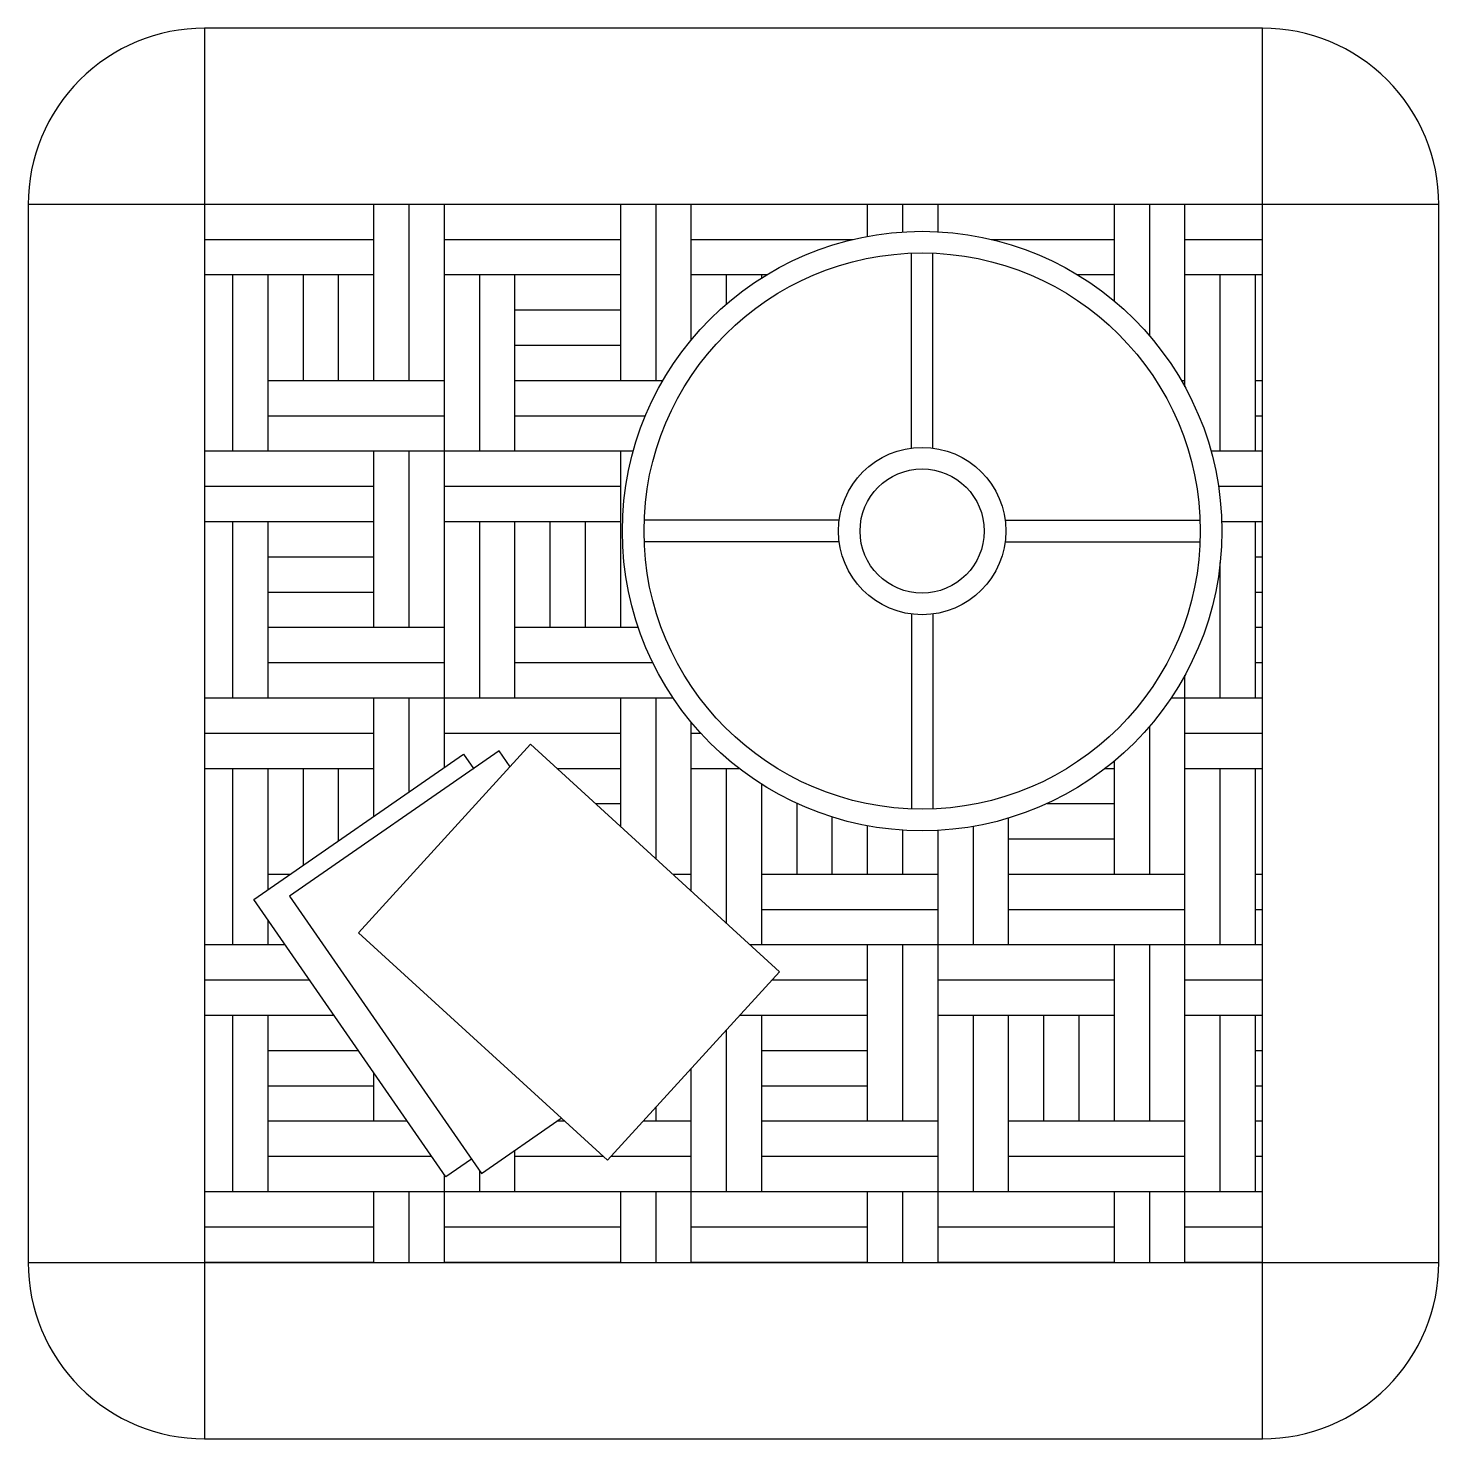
# Model space of a CAD drawing. Header units: millimetres. Extents: x -872.631 to -871.831, y 2627.707 to 2628.507.
import ezdxf

# ---------------------------------------------------------------- set-up
doc = ezdxf.new("R2010")
doc.units = ezdxf.units.MM
doc.header["$LTSCALE"] = 10
doc.layers.add('AUX_02', color=2, linetype='Continuous')
doc.layers.add('Móveis_mesas', color=2, linetype='Continuous')

msp = doc.modelspace()

# ---------------------------------------------------------------- hatches: boundary and pattern name
at = {"layer": 'AUX_02'}
h = msp.add_hatch(dxfattribs=at)
h.set_pattern_fill('PARQUET2,_O', color=1, scale=0.2, pattern_type=2)
h.set_pattern_definition([(0, (119.12486, 22.30676), (0.14, 0.14), [0.2]), (0, (119.12486, 22.32676), (0.14, 0.14), [0.1, -0.04]), (0, (119.12486, 22.34676), (0.14, 0.14), [0.1, -0.04]), (0, (119.12486, 22.36676), (0.14, 0.14), [0.06, -0.22]), (0, (119.12486, 22.38676), (0.14, 0.14), [0.06, -0.22]), (0, (119.22486, 22.40676), (0.14, 0.14), [0.1, -0.04]), (0, (119.22486, 22.42676), (0.14, 0.14), [0.1, -0.04]), (90, (119.12486, 22.30676), (-0.14, 0.14), [0.1, -0.04]), (90, (119.18486, 22.34676), (-0.14, 0.14), [0.1, -0.04]), (90, (119.20486, 22.34676), (-0.14, 0.14), [0.1, -0.04]), (90, (119.24486, 22.30676), (-0.14, 0.14), [0.1, -0.04]), (90, (119.28486, 22.34676), (-0.14, 0.14), [0.06, -0.22]), (90, (119.30486, 22.34676), (-0.14, 0.14), [0.06, -0.22]), (90, (119.22486, 22.30676), (-0.14, 0.14), [0.2])])
h.paths.add_polyline_path([(-871.93106, 2628.40665), (-872.53106, 2628.40665), (-872.53106, 2627.80665), (-871.93106, 2627.80665)])
h.paths.add_polyline_path([(-872.29408, 2628.22147, -1), (-871.95408, 2628.22147, -1)], flags=16)
h.paths.add_polyline_path([(-872.28181, 2628.22147, -1), (-871.96634, 2628.22147, -1)], flags=0)
h.paths.add_polyline_path([(-872.17154, 2628.22147, -1), (-872.07661, 2628.22147, -1)], flags=0)
h.paths.add_polyline_path([(-872.38412, 2628.0949), (-872.37847, 2628.08675), (-872.36398, 2628.0968), (-872.35776, 2628.08783), (-872.34618, 2628.10052), (-872.20495, 2627.97156), (-872.30257, 2627.86465), (-872.32872, 2627.88853), (-872.37399, 2627.85714), (-872.37964, 2627.86529), (-872.39413, 2627.85524), (-872.5031, 2628.01241)], flags=16)
h.paths.add_polyline_path([(-872.15929, 2628.22147, -1), (-872.08887, 2628.22147, -1)], flags=0)

# ---------------------------------------------------------------- linework, layer by layer
at = {"layer": 'Móveis_mesas', "color": 1}
for p, q in [((-872.53106, 2628.50665), (-872.53106, 2627.70665)), ((-871.93106, 2627.70665), (-871.93106, 2628.50665)), ((-871.83106, 2628.40665), (-872.63106, 2628.40665)), ((-872.1302, 2628.26854), (-872.1302, 2628.37909)), ((-872.11795, 2628.26854), (-872.11795, 2628.37909)), ((-872.17114, 2628.2276), (-872.28169, 2628.2276)), ((-872.07701, 2628.2276), (-871.96646, 2628.2276)), ((-872.17114, 2628.21535), (-872.28169, 2628.21535)), ((-872.07701, 2628.21535), (-871.96646, 2628.21535)), ((-872.1302, 2628.17441), (-872.1302, 2628.06386)), ((-872.11795, 2628.17441), (-872.11795, 2628.06386)), ((-872.63106, 2627.80665), (-871.83106, 2627.80665))]:
    msp.add_line(p, q, dxfattribs=at)
at = {"layer": 'Móveis_mesas'}
msp.add_lwpolyline([(-872.53106, 2627.70665), (-871.93106, 2627.70665, 0.414214), (-871.83106, 2627.80665), (-871.83106, 2628.40665, 0.414214), (-871.93106, 2628.50665), (-872.53106, 2628.50665, 0.414214), (-872.63106, 2628.40665), (-872.63106, 2627.80665, 0.414214)], format="xyb", close=True, dxfattribs=at)
at = {"layer": 'Móveis_mesas', "color": 1}
for points in [[(-872.35776, 2628.08783), (-872.36398, 2628.0968), (-872.48296, 2628.01431), (-872.37399, 2627.85714), (-872.32872, 2627.88853)], [(-872.20495, 2627.97156), (-872.30257, 2627.86465), (-872.4438, 2627.99361), (-872.34618, 2628.10052), (-872.20495, 2627.97156)], [(-872.37964, 2627.86529), (-872.39413, 2627.85524), (-872.5031, 2628.01241), (-872.38412, 2628.0949), (-872.37847, 2628.08675)]]:
    msp.add_lwpolyline(points, dxfattribs=at)
for radius in [0.17, 0.15773, 0.04746, 0.03521]:
    msp.add_circle((-872.12408, 2628.22147), radius, dxfattribs=at)

doc.saveas('drawing.dxf')
